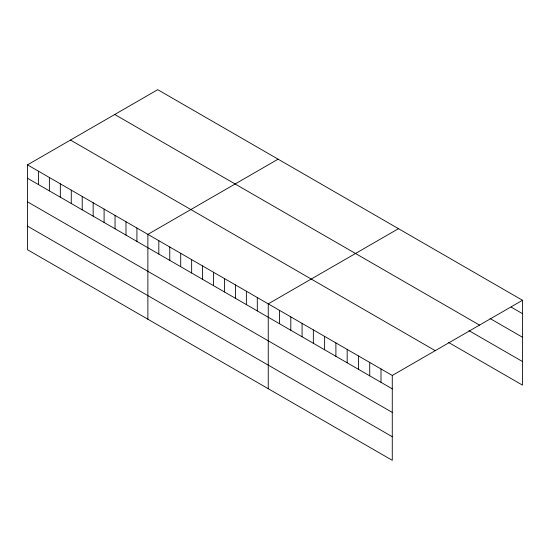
<?xml version="1.0" encoding="UTF-8"?>
<svg xmlns="http://www.w3.org/2000/svg" width="550" height="550" viewBox="0 0 550 550"><rect width="100%" height="100%" fill="white"/><g stroke="black" fill="none" stroke-linecap="round" stroke-linejoin="round"><path stroke-width="0.82" d="M27.5 164.869L392.274 375.464L392.274 460.322L27.5 249.721L27.5 164.869L157.726 89.677L522.5 300.279L522.5 385.131L448.511 342.416M278.101 159.177L147.874 234.362L147.874 319.22M398.475 228.676L268.249 303.861L268.249 388.712M392.274 375.464L522.5 300.279M511.225 307.147L522.5 313.658M490.084 318.532L522.5 337.246M114.751 114.489L479.524 325.091M468.944 330.626L522.5 361.549M70.476 140.058L435.249 350.653M27.5 178.241L392.274 388.843M27.5 201.829L392.274 412.431M27.5 226.133L392.274 436.734M380.999 368.954L380.999 382.332M369.724 362.45L369.724 375.822M358.449 355.939L358.449 369.318M347.174 349.429L347.174 362.808M335.899 342.918L335.899 356.297M324.624 336.407L324.624 349.786M313.349 329.897L313.349 343.276M302.074 323.393L302.074 336.765M290.799 316.882L290.799 330.261M279.524 310.372L279.524 323.751M257.304 297.543L257.304 310.922M246.366 291.225L246.366 304.604M235.421 284.907L235.421 298.286M224.476 278.589L224.476 291.968M213.531 272.271L213.531 285.649M202.593 265.952L202.593 279.331M191.647 259.634L191.647 273.013M180.702 253.316L180.702 266.695M169.764 246.998L169.764 260.377M158.819 240.68L158.819 254.059M136.929 228.044L136.929 241.423M125.991 221.726L125.991 235.104M115.046 215.407L115.046 228.786M104.101 209.089L104.101 222.468M93.156 202.778L93.156 216.15M82.218 196.46L82.218 209.832M71.273 190.142L71.273 203.514M60.328 183.824L60.328 197.196M49.383 177.506L49.383 190.877M38.445 171.188L38.445 184.559"/></g></svg>
